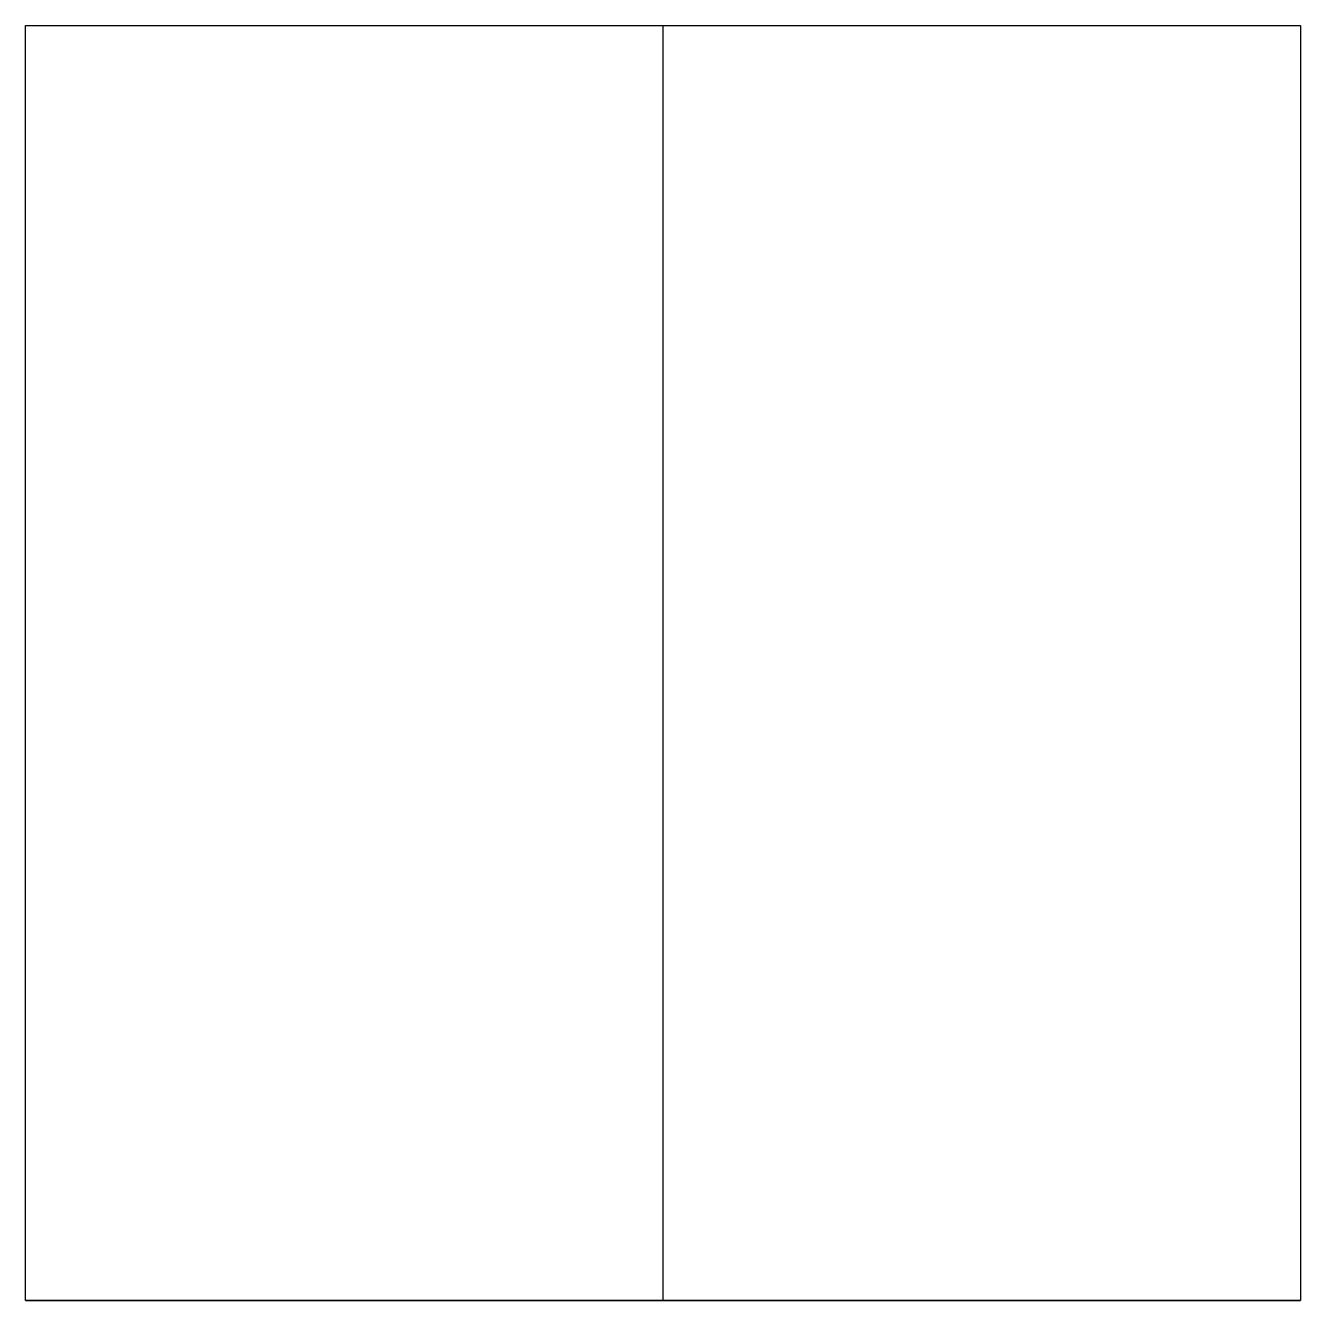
# Model space of a CAD drawing. Extents: x -0.5 to 0.5, y -0.5 to 0.5.
import ezdxf

# ---------------------------------------------------------------- set-up
doc = ezdxf.new("R2010")
doc.units = 0
doc.layers.add('1', color=7, linetype='CONTINUOUS')

msp = doc.modelspace()

# ---------------------------------------------------------------- linework, layer by layer
at = {"layer": '1', "color": 1}
msp.add_line((0, -0.5, 0.5), (0, 0.5, -0.5), dxfattribs=at)
for points in [[(-0.5, -0.5, -0.5), (-0.5, 0.5, -0.5), (0.5, 0.5, -0.5), (0.5, -0.5, -0.5)], [(-0.5, -0.5, -0.5), (0.5, -0.5, -0.5), (0, -0.5, 0.5)]]:
    msp.add_3dface(points, dxfattribs=at)

doc.saveas('drawing.dxf')
